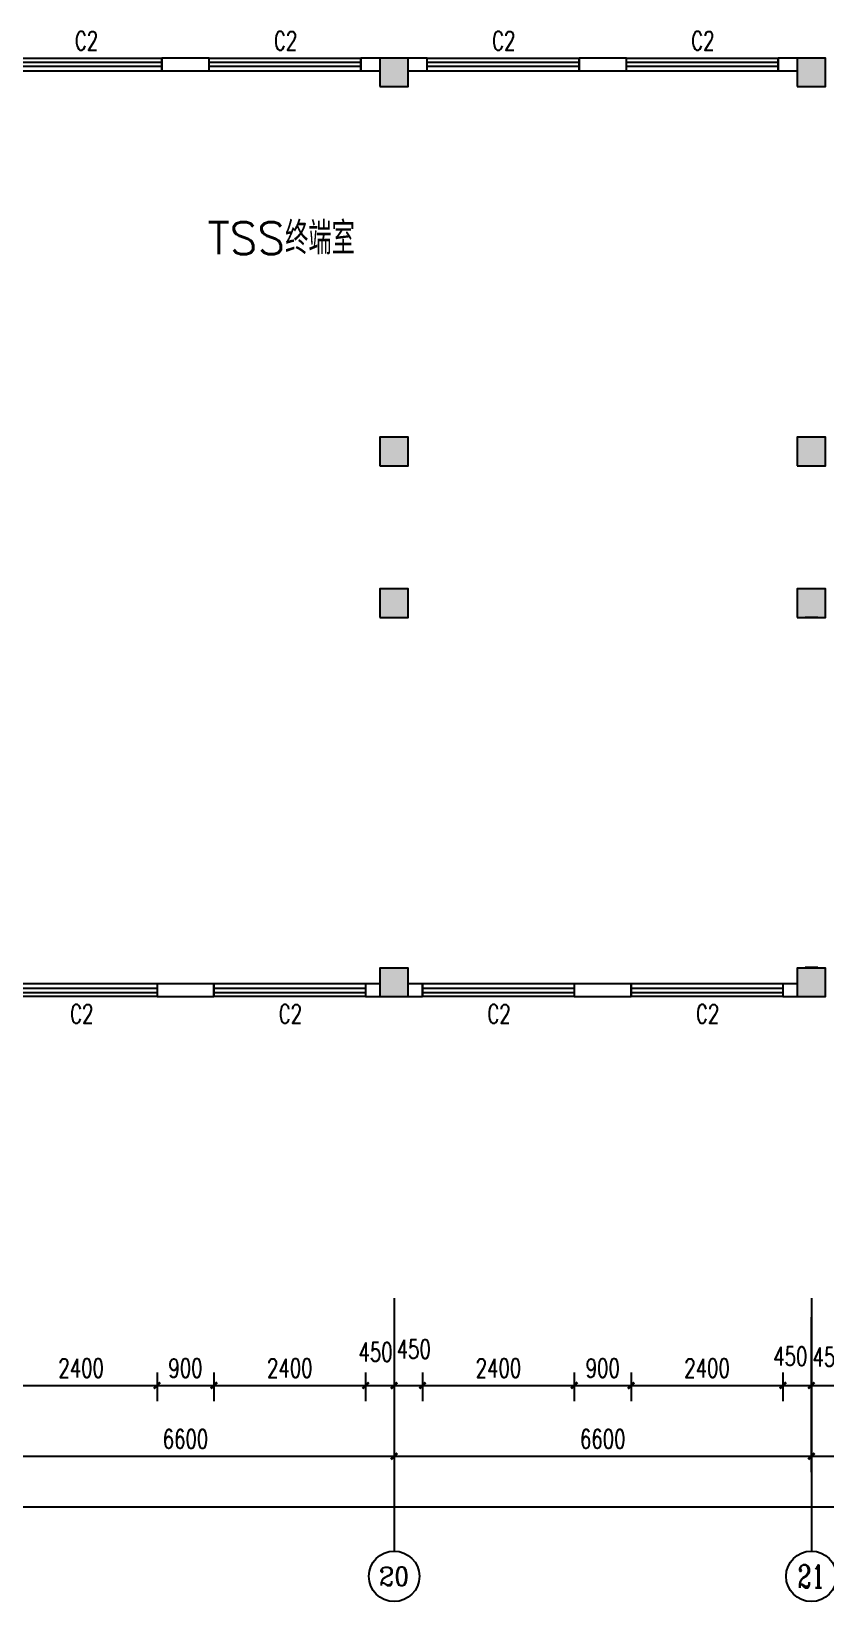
# Model space of a CAD drawing. Header units: millimetres. Extents: x 325 to 114631, y 449 to 32936.
# Drawn here: x 14288 to 26850, y 7336 to 32184 of the extents above; entities that cross this region are included whole.
import ezdxf
from ezdxf.enums import TextEntityAlignment as Align

# ---------------------------------------------------------------- set-up
doc = ezdxf.new("R2010")
doc.units = ezdxf.units.MM
for name, color, linetype in [('AXIS', 3, 'Continuous'), ('AXIS_TEXT', 7, 'Continuous'), ('COLUMN', 9, 'Continuous'), ('PUB_DIM', 3, 'Continuous'), ('PUB_TEXT', 7, 'Continuous'), ('WALL', 9, 'Continuous'), ('WINDOW', 4, 'Continuous'), ('WINDOW_TEXT', 7, 'Continuous')]:
    doc.layers.add(name, color=color, linetype=linetype)
doc.styles.add('_TCH_AXIS', font='COMPLEX', dxfattribs={"bigfont": 'GBCBIG'})
doc.styles.add('_TCH_DIM_T3', font='SIMPLEX', dxfattribs={"width": 0.705882, "bigfont": 'GBCBIG'})
doc.styles.add('_TCH_WINDOW', font='SIMPLEX', dxfattribs={"bigfont": 'GBCBIG'})
doc.styles.add('COMPLEX', font='COMPLEX')
doc.styles.get("Standard").update_dxf_attribs({"font": 'txt', "bigfont": 'gbcbig.shx'})
doc.dimstyles.new('_TCH_ARCH&&100', dxfattribs={"dimtxt": 297.5, "dimasz": 100, "dimexe": 250, "dimexo": 300, "dimgap": 126.25, "dimtad": 1, "dimdec": 0, "dimzin": 0, "dimdsep": 46, "dimtxsty": '_TCH_DIM_T3', "dimblk": 'ARCHTICK', "dimcen": 0.09, "dimclrt": 7, "dimazin": 2, "dimtfac": 1, "dimtdec": 0, "dimtix": 1, "dimtmove": 2, "dimatfit": 3, "dimfxl": 1, "dimtolj": 1, "dimtzin": 0, "dimarcsym": 0})

# ---------------------------------------------------------------- blocks, each defined once
blk = doc.blocks.new('_ArchTick')
at = {"color": 0, "linetype": 'ByBlock', "const_width": 0.4}
blk.add_lwpolyline([(-0.5, -0.5), (0.5, 0.5)], dxfattribs=at)
blk = doc.blocks.new('*D91')
at = {"layer": 'Defpoints', "color": 0}
for p in [(13875, 11262), (16275, 11262), (16275, 10755)]:
    blk.add_point(p, dxfattribs=at)
at = {"layer": 'PUB_DIM', "color": 0, "lineweight": -2}
for p, q in [((13875, 10962), (13875, 10505)), ((16275, 10962), (16275, 10505)), ((13875, 10755), (16275, 10755))]:
    blk.add_line(p, q, dxfattribs=at)
at = {"layer": 'PUB_DIM', "color": 0, "lineweight": -2, "xscale": 100, "yscale": 100, "zscale": 100, "rotation": 180}
blk.add_blockref('_ArchTick', (13875, 10755), dxfattribs=at)
at = {"layer": 'PUB_DIM', "color": 0, "lineweight": -2, "xscale": 100, "yscale": 100, "zscale": 100}
blk.add_blockref('_ArchTick', (16275, 10755), dxfattribs=at)
at = {"layer": 'PUB_DIM', "color": 7, "insert": (15075, 11030), "char_height": 297.5, "attachment_point": 5, "style": '_TCH_DIM_T3'}
blk.add_mtext('\\A1;2400', dxfattribs=at)
blk = doc.blocks.new('*D92')
at = {"layer": 'Defpoints', "color": 0}
for p in [(16275, 11262), (17175, 11262), (17175, 10755)]:
    blk.add_point(p, dxfattribs=at)
at = {"layer": 'PUB_DIM', "color": 0, "lineweight": -2}
for p, q in [((16275, 10962), (16275, 10505)), ((17175, 10962), (17175, 10505)), ((16275, 10755), (17175, 10755))]:
    blk.add_line(p, q, dxfattribs=at)
at = {"layer": 'PUB_DIM', "color": 0, "lineweight": -2, "xscale": 100, "yscale": 100, "zscale": 100, "rotation": 180}
blk.add_blockref('_ArchTick', (16275, 10755), dxfattribs=at)
at = {"layer": 'PUB_DIM', "color": 0, "lineweight": -2, "xscale": 100, "yscale": 100, "zscale": 100}
blk.add_blockref('_ArchTick', (17175, 10755), dxfattribs=at)
at = {"layer": 'PUB_DIM', "color": 7, "insert": (16725, 11030), "char_height": 297.5, "attachment_point": 5, "style": '_TCH_DIM_T3'}
blk.add_mtext('\\A1;900', dxfattribs=at)
blk = doc.blocks.new('*D93')
at = {"layer": 'Defpoints', "color": 0}
for p in [(17175, 11262), (19575, 11262), (19575, 10755)]:
    blk.add_point(p, dxfattribs=at)
at = {"layer": 'PUB_DIM', "color": 0, "lineweight": -2}
for p, q in [((17175, 10962), (17175, 10505)), ((19575, 10962), (19575, 10505)), ((17175, 10755), (19575, 10755))]:
    blk.add_line(p, q, dxfattribs=at)
at = {"layer": 'PUB_DIM', "color": 0, "lineweight": -2, "xscale": 100, "yscale": 100, "zscale": 100, "rotation": 180}
blk.add_blockref('_ArchTick', (17175, 10755), dxfattribs=at)
at = {"layer": 'PUB_DIM', "color": 0, "lineweight": -2, "xscale": 100, "yscale": 100, "zscale": 100}
blk.add_blockref('_ArchTick', (19575, 10755), dxfattribs=at)
at = {"layer": 'PUB_DIM', "color": 7, "insert": (18375, 11030), "char_height": 297.5, "attachment_point": 5, "style": '_TCH_DIM_T3'}
blk.add_mtext('\\A1;2400', dxfattribs=at)
blk = doc.blocks.new('*D94')
at = {"layer": 'Defpoints', "color": 0}
for p in [(19575, 11262), (20025, 11262), (20025, 10755)]:
    blk.add_point(p, dxfattribs=at)
at = {"layer": 'PUB_DIM', "color": 0, "lineweight": -2}
for p, q in [((19575, 10962), (19575, 10505)), ((20025, 10962), (20025, 10505)), ((19575, 10755), (20025, 10755))]:
    blk.add_line(p, q, dxfattribs=at)
at = {"layer": 'PUB_DIM', "color": 0, "lineweight": -2, "xscale": 100, "yscale": 100, "zscale": 100, "rotation": 180}
blk.add_blockref('_ArchTick', (19575, 10755), dxfattribs=at)
at = {"layer": 'PUB_DIM', "color": 0, "lineweight": -2, "xscale": 100, "yscale": 100, "zscale": 100}
blk.add_blockref('_ArchTick', (20025, 10755), dxfattribs=at)
at = {"layer": 'PUB_DIM', "color": 7, "insert": (19732, 11285), "char_height": 297.5, "attachment_point": 5, "style": '_TCH_DIM_T3'}
blk.add_mtext('\\A1;450', dxfattribs=at)
blk = doc.blocks.new('*D95')
at = {"layer": 'Defpoints', "color": 0}
for p in [(20025, 11262), (20475, 11262), (20475, 10755)]:
    blk.add_point(p, dxfattribs=at)
at = {"layer": 'PUB_DIM', "color": 0, "lineweight": -2}
for p, q in [((20025, 10962), (20025, 10505)), ((20475, 10962), (20475, 10505)), ((20025, 10755), (20475, 10755))]:
    blk.add_line(p, q, dxfattribs=at)
at = {"layer": 'PUB_DIM', "color": 0, "lineweight": -2, "xscale": 100, "yscale": 100, "zscale": 100, "rotation": 180}
blk.add_blockref('_ArchTick', (20025, 10755), dxfattribs=at)
at = {"layer": 'PUB_DIM', "color": 0, "lineweight": -2, "xscale": 100, "yscale": 100, "zscale": 100}
blk.add_blockref('_ArchTick', (20475, 10755), dxfattribs=at)
at = {"layer": 'PUB_DIM', "color": 7, "insert": (20336, 11331), "char_height": 297.5, "attachment_point": 5, "style": '_TCH_DIM_T3'}
blk.add_mtext('\\A1;450', dxfattribs=at)
blk = doc.blocks.new('*D96')
at = {"layer": 'Defpoints', "color": 0}
for p in [(20475, 11262), (22875, 11262), (22875, 10755)]:
    blk.add_point(p, dxfattribs=at)
at = {"layer": 'PUB_DIM', "color": 0, "lineweight": -2}
for p, q in [((20475, 10962), (20475, 10505)), ((22875, 10962), (22875, 10505)), ((20475, 10755), (22875, 10755))]:
    blk.add_line(p, q, dxfattribs=at)
at = {"layer": 'PUB_DIM', "color": 0, "lineweight": -2, "xscale": 100, "yscale": 100, "zscale": 100, "rotation": 180}
blk.add_blockref('_ArchTick', (20475, 10755), dxfattribs=at)
at = {"layer": 'PUB_DIM', "color": 0, "lineweight": -2, "xscale": 100, "yscale": 100, "zscale": 100}
blk.add_blockref('_ArchTick', (22875, 10755), dxfattribs=at)
at = {"layer": 'PUB_DIM', "color": 7, "insert": (21675, 11030), "char_height": 297.5, "attachment_point": 5, "style": '_TCH_DIM_T3'}
blk.add_mtext('\\A1;2400', dxfattribs=at)
blk = doc.blocks.new('*D97')
at = {"layer": 'Defpoints', "color": 0}
for p in [(22875, 11262), (23775, 11262), (23775, 10755)]:
    blk.add_point(p, dxfattribs=at)
at = {"layer": 'PUB_DIM', "color": 0, "lineweight": -2}
for p, q in [((22875, 10962), (22875, 10505)), ((23775, 10962), (23775, 10505)), ((22875, 10755), (23775, 10755))]:
    blk.add_line(p, q, dxfattribs=at)
at = {"layer": 'PUB_DIM', "color": 0, "lineweight": -2, "xscale": 100, "yscale": 100, "zscale": 100, "rotation": 180}
blk.add_blockref('_ArchTick', (22875, 10755), dxfattribs=at)
at = {"layer": 'PUB_DIM', "color": 0, "lineweight": -2, "xscale": 100, "yscale": 100, "zscale": 100}
blk.add_blockref('_ArchTick', (23775, 10755), dxfattribs=at)
at = {"layer": 'PUB_DIM', "color": 7, "insert": (23325, 11030), "char_height": 297.5, "attachment_point": 5, "style": '_TCH_DIM_T3'}
blk.add_mtext('\\A1;900', dxfattribs=at)
blk = doc.blocks.new('*D98')
at = {"layer": 'Defpoints', "color": 0}
for p in [(23775, 11262), (26175, 11262), (26175, 10755)]:
    blk.add_point(p, dxfattribs=at)
at = {"layer": 'PUB_DIM', "color": 0, "lineweight": -2}
for p, q in [((23775, 10962), (23775, 10505)), ((26175, 10962), (26175, 10505)), ((23775, 10755), (26175, 10755))]:
    blk.add_line(p, q, dxfattribs=at)
at = {"layer": 'PUB_DIM', "color": 0, "lineweight": -2, "xscale": 100, "yscale": 100, "zscale": 100, "rotation": 180}
blk.add_blockref('_ArchTick', (23775, 10755), dxfattribs=at)
at = {"layer": 'PUB_DIM', "color": 0, "lineweight": -2, "xscale": 100, "yscale": 100, "zscale": 100}
blk.add_blockref('_ArchTick', (26175, 10755), dxfattribs=at)
at = {"layer": 'PUB_DIM', "color": 7, "insert": (24975, 11030), "char_height": 297.5, "attachment_point": 5, "style": '_TCH_DIM_T3'}
blk.add_mtext('\\A1;2400', dxfattribs=at)
blk = doc.blocks.new('*D99')
at = {"layer": 'Defpoints', "color": 0}
for p in [(26175, 11262), (26625, 11262), (26625, 10755)]:
    blk.add_point(p, dxfattribs=at)
at = {"layer": 'PUB_DIM', "color": 0, "lineweight": -2}
for p, q in [((26175, 10962), (26175, 10505)), ((26625, 10962), (26625, 10505)), ((26175, 10755), (26625, 10755))]:
    blk.add_line(p, q, dxfattribs=at)
at = {"layer": 'PUB_DIM', "color": 0, "lineweight": -2, "xscale": 100, "yscale": 100, "zscale": 100, "rotation": 180}
blk.add_blockref('_ArchTick', (26175, 10755), dxfattribs=at)
at = {"layer": 'PUB_DIM', "color": 0, "lineweight": -2, "xscale": 100, "yscale": 100, "zscale": 100}
blk.add_blockref('_ArchTick', (26625, 10755), dxfattribs=at)
at = {"layer": 'PUB_DIM', "color": 7, "insert": (26293, 11219), "char_height": 297.5, "attachment_point": 5, "style": '_TCH_DIM_T3'}
blk.add_mtext('\\A1;450', dxfattribs=at)
blk = doc.blocks.new('*D100')
at = {"layer": 'Defpoints', "color": 0}
for p in [(26625, 11467), (27075, 11467), (27075, 10755)]:
    blk.add_point(p, dxfattribs=at)
at = {"layer": 'PUB_DIM', "color": 0, "lineweight": -2}
for p, q in [((26625, 11167), (26625, 10505)), ((27075, 11167), (27075, 10505)), ((26625, 10755), (27075, 10755))]:
    blk.add_line(p, q, dxfattribs=at)
at = {"layer": 'PUB_DIM', "color": 0, "lineweight": -2, "xscale": 100, "yscale": 100, "zscale": 100, "rotation": 180}
blk.add_blockref('_ArchTick', (26625, 10755), dxfattribs=at)
at = {"layer": 'PUB_DIM', "color": 0, "lineweight": -2, "xscale": 100, "yscale": 100, "zscale": 100}
blk.add_blockref('_ArchTick', (27075, 10755), dxfattribs=at)
at = {"layer": 'PUB_DIM', "color": 7, "insert": (26915, 11207), "char_height": 297.5, "attachment_point": 5, "style": '_TCH_DIM_T3'}
blk.add_mtext('\\A1;450', dxfattribs=at)
blk = doc.blocks.new('*D155')
at = {"layer": 'AXIS', "color": 0, "lineweight": -2}
for p, q in [((13425, 11836), (13425, 9386)), ((20025, 11836), (20025, 9386)), ((13425, 9636), (20025, 9636))]:
    blk.add_line(p, q, dxfattribs=at)
at = {"layer": 'Defpoints', "color": 0}
for p in [(13425, 12136), (20025, 12136), (20025, 9636)]:
    blk.add_point(p, dxfattribs=at)
at = {"layer": 'AXIS', "color": 0, "lineweight": -2, "xscale": 100, "yscale": 100, "zscale": 100, "rotation": 180}
blk.add_blockref('_ArchTick', (13425, 9636), dxfattribs=at)
at = {"layer": 'AXIS', "color": 0, "lineweight": -2, "xscale": 100, "yscale": 100, "zscale": 100}
blk.add_blockref('_ArchTick', (20025, 9636), dxfattribs=at)
at = {"layer": 'AXIS', "color": 7, "insert": (16725, 9911), "char_height": 297.5, "attachment_point": 5, "style": '_TCH_DIM_T3'}
blk.add_mtext('\\A1;6600', dxfattribs=at)
blk = doc.blocks.new('*D156')
at = {"layer": 'AXIS', "color": 0, "lineweight": -2}
for p, q in [((20025, 11836), (20025, 9386)), ((26625, 11836), (26625, 9386)), ((20025, 9636), (26625, 9636))]:
    blk.add_line(p, q, dxfattribs=at)
at = {"layer": 'Defpoints', "color": 0}
for p in [(20025, 12136), (26625, 12136), (26625, 9636)]:
    blk.add_point(p, dxfattribs=at)
at = {"layer": 'AXIS', "color": 0, "lineweight": -2, "xscale": 100, "yscale": 100, "zscale": 100, "rotation": 180}
blk.add_blockref('_ArchTick', (20025, 9636), dxfattribs=at)
at = {"layer": 'AXIS', "color": 0, "lineweight": -2, "xscale": 100, "yscale": 100, "zscale": 100}
blk.add_blockref('_ArchTick', (26625, 9636), dxfattribs=at)
at = {"layer": 'AXIS', "color": 7, "insert": (23325, 9911), "char_height": 297.5, "attachment_point": 5, "style": '_TCH_DIM_T3'}
blk.add_mtext('\\A1;6600', dxfattribs=at)
blk = doc.blocks.new('*D157')
at = {"layer": 'AXIS', "color": 0, "lineweight": -2}
for p, q in [((26625, 11836), (26625, 9386)), ((33225, 11836), (33225, 9386)), ((26625, 9636), (33225, 9636))]:
    blk.add_line(p, q, dxfattribs=at)
at = {"layer": 'Defpoints', "color": 0}
for p in [(26625, 12136), (33225, 12136), (33225, 9636)]:
    blk.add_point(p, dxfattribs=at)
at = {"layer": 'AXIS', "color": 0, "lineweight": -2, "xscale": 100, "yscale": 100, "zscale": 100, "rotation": 180}
blk.add_blockref('_ArchTick', (26625, 9636), dxfattribs=at)
at = {"layer": 'AXIS', "color": 0, "lineweight": -2, "xscale": 100, "yscale": 100, "zscale": 100}
blk.add_blockref('_ArchTick', (33225, 9636), dxfattribs=at)
at = {"layer": 'AXIS', "color": 7, "insert": (29925, 9911), "char_height": 297.5, "attachment_point": 5, "style": '_TCH_DIM_T3'}
blk.add_mtext('\\A1;6600', dxfattribs=at)
blk = doc.blocks.new('*D168')
at = {"layer": 'AXIS', "color": 0, "lineweight": -2}
for p, q in [((6125, 11836), (6125, 8586)), ((99225, 11836), (99225, 8586)), ((6125, 8836), (99225, 8836))]:
    blk.add_line(p, q, dxfattribs=at)
at = {"layer": 'Defpoints', "color": 0}
for p in [(6125, 12136), (99225, 12136), (99225, 8836)]:
    blk.add_point(p, dxfattribs=at)
at = {"layer": 'AXIS', "color": 0, "lineweight": -2, "xscale": 100, "yscale": 100, "zscale": 100, "rotation": 180}
blk.add_blockref('_ArchTick', (6125, 8836), dxfattribs=at)
at = {"layer": 'AXIS', "color": 0, "lineweight": -2, "xscale": 100, "yscale": 100, "zscale": 100}
blk.add_blockref('_ArchTick', (99225, 8836), dxfattribs=at)
at = {"layer": 'AXIS', "color": 7, "insert": (52675, 9111), "char_height": 297.5, "attachment_point": 5, "style": '_TCH_DIM_T3'}
blk.add_mtext('\\A1;93100', dxfattribs=at)
blk = doc.blocks.new('_FZHK')
blk.add_lwpolyline([(-0.5, -0.5), (0.5, -0.5), (0.5, 0.5), (-0.5, 0.5)], close=True)
blk = doc.blocks.new('_AXISO')
blk.add_circle((0, 0), 0.5)
at = {"layer": 'AXIS_TEXT', "style": 'COMPLEX', "width": 1.041667}
blk.add_attdef('A', text='', height=0.56, dxfattribs=at).set_placement((-0.25, -0.28), (0.25, -0.28), align=Align.FIT)
blk = doc.blocks.new('$TCHSYS$WIN2D')
for p, q in [((-0.5, 0.5), (0.5, 0.5)), ((-0.5, 0.5), (-0.5, -0.5)), ((0.5, 0.5), (0.5, -0.5)), ((0.5, 0.167), (-0.5, 0.167)), ((0.5, -0.167), (-0.5, -0.167)), ((-0.5, -0.5), (0.5, -0.5))]:
    blk.add_line(p, q)

msp = doc.modelspace()

# ---------------------------------------------------------------- hatches: boundary and pattern name
h = msp.add_hatch(color=256)
h.paths.add_polyline_path([(20025.4, 31760.6), (19800.4, 31760.6), (19800.4, 31535.6), (20025.4, 31535.6)])
h.paths.add_polyline_path([(20025.4, 31535.6), (20250.4, 31535.6), (20250.4, 31760.6), (20025.4, 31760.6)])
h.paths.add_polyline_path([(20025.4, 31310.6), (20250.4, 31310.6), (20250.4, 31535.6), (20025.4, 31535.6)])
h.paths.add_polyline_path([(20025.4, 31535.6), (19800.4, 31535.6), (19800.4, 31310.6), (20025.4, 31310.6)])
h.paths.add_polyline_path([(20025.4, 25535.6), (19800.4, 25535.6), (19800.4, 25310.6), (20025.4, 25310.6)])
h.paths.add_polyline_path([(20025.4, 25535.6), (20025.4, 25310.6), (20250.4, 25310.6), (20250.4, 25535.6)])
h.paths.add_polyline_path([(20250.4, 25535.6), (20250.4, 25760.6), (20025.4, 25760.6), (20025.4, 25535.6)])
h.paths.add_polyline_path([(20025.4, 25760.6), (19800.4, 25760.6), (19800.4, 25535.6), (20025.4, 25535.6)])
h.paths.add_polyline_path([(20025.4, 17360.6), (20025.4, 16910.6), (20250.4, 16910.6), (20250.4, 17360.6)])
h.paths.add_polyline_path([(19800.4, 17360.6), (19800.4, 16910.6), (20025.4, 16910.6), (20025.4, 17360.6)])
h = msp.add_hatch(color=256)
h.paths.add_polyline_path([(26625.4, 31760.6), (26400.4, 31760.6), (26400.4, 31535.6), (26625.4, 31535.6)])
h.paths.add_polyline_path([(26625.4, 31535.6), (26850.4, 31535.6), (26850.4, 31760.6), (26625.4, 31760.6)])
h.paths.add_polyline_path([(26625.4, 31310.6), (26850.4, 31310.6), (26850.4, 31535.6), (26625.4, 31535.6)])
h.paths.add_polyline_path([(26625.4, 31535.6), (26400.4, 31535.6), (26400.4, 31310.6), (26625.4, 31310.6)])
h.paths.add_polyline_path([(26625.4, 25535.6), (26400.4, 25535.6), (26400.4, 25310.6), (26625.4, 25310.6)])
h.paths.add_polyline_path([(26625.4, 25535.6), (26625.4, 25310.6), (26850.4, 25310.6), (26850.4, 25535.6)])
h.paths.add_polyline_path([(26850.4, 25535.6), (26850.4, 25760.6), (26625.4, 25760.6), (26625.4, 25535.6)])
h.paths.add_polyline_path([(26625.4, 25760.6), (26400.4, 25760.6), (26400.4, 25535.6), (26625.4, 25535.6)])
h.paths.add_polyline_path([(26625.4, 17360.6), (26625.4, 16910.6), (26850.4, 16910.6), (26850.4, 17360.6)])
h.paths.add_polyline_path([(26400.4, 17360.6), (26400.4, 16910.6), (26625.4, 16910.6), (26625.4, 17360.6)])
h = msp.add_hatch(color=256)
h.paths.add_polyline_path([(20025.4, 23360.6), (19800.4, 23360.6), (19800.4, 23135.6), (20025.4, 23135.6)])
h.paths.add_polyline_path([(20250.4, 23360.6), (20025.4, 23360.6), (20025.4, 23135.6), (20250.4, 23135.6)])
h.paths.add_polyline_path([(20250.4, 23135.6), (20025.4, 23135.6), (20025.4, 22910.6), (20250.4, 22910.6)])
h.paths.add_polyline_path([(20025.4, 23135.6), (19800.4, 23135.6), (19800.4, 22910.6), (20025.4, 22910.6)])
h = msp.add_hatch(color=256)
h.paths.add_polyline_path([(26625.4, 23360.6), (26400.4, 23360.6), (26400.4, 23135.6), (26625.4, 23135.6)])
h.paths.add_polyline_path([(26850.4, 23360.6), (26625.4, 23360.6), (26625.4, 23135.6), (26850.4, 23135.6)])
h.paths.add_polyline_path([(26850.4, 23135.6), (26625.4, 23135.6), (26625.4, 22910.6), (26850.4, 22910.6)])
h.paths.add_polyline_path([(26625.4, 23135.6), (26400.4, 23135.6), (26400.4, 22910.6), (26625.4, 22910.6)])

# ---------------------------------------------------------------- linework, layer by layer
at = {"layer": 'AXIS'}
for p, q in [((20025.4, 12135.6), (20025.4, 8135.6)), ((26625.4, 12135.6), (26625.4, 8135.6))]:
    msp.add_line(p, q, dxfattribs=at)
at = {"layer": 'WALL'}
for p, q in [((17100.4, 31760.6), (16350.4, 31760.6)), ((16350.4, 31760.6), (16350.4, 31560.6)), ((16350.4, 31560.6), (17100.4, 31560.6)), ((17100.4, 31560.6), (17100.4, 31760.6)), ((19800.4, 31760.6), (19500.4, 31760.6)), ((19500.4, 31760.6), (19500.4, 31560.6)), ((19500.4, 31560.6), (19800.4, 31560.6)), ((20550.4, 31760.6), (20250.4, 31760.6)), ((20250.4, 31560.6), (20550.4, 31560.6)), ((20550.4, 31560.6), (20550.4, 31760.6)), ((23700.4, 31760.6), (22950.4, 31760.6)), ((22950.4, 31760.6), (22950.4, 31560.6)), ((22950.4, 31560.6), (23700.4, 31560.6)), ((23700.4, 31560.6), (23700.4, 31760.6)), ((26400.4, 31760.6), (26100.4, 31760.6)), ((26100.4, 31760.6), (26100.4, 31560.6)), ((26100.4, 31560.6), (26400.4, 31560.6)), ((26725.4, 22908.3), (26525.4, 22908.3)), ((26725.4, 17372.8), (26525.4, 17372.8)), ((17175.4, 17110.6), (16275.4, 17110.6)), ((16275.4, 17110.6), (16275.4, 16910.6)), ((16275.4, 16910.6), (17175.4, 16910.6)), ((17175.4, 16910.6), (17175.4, 17110.6)), ((19800.4, 17110.6), (19575.4, 17110.6)), ((19575.4, 17110.6), (19575.4, 16910.6)), ((19575.4, 16910.6), (19800.4, 16910.6)), ((20475.4, 17110.6), (20250.4, 17110.6)), ((20250.4, 16910.6), (20475.4, 16910.6)), ((20475.4, 16910.6), (20475.4, 17110.6)), ((23775.4, 17110.6), (22875.4, 17110.6)), ((22875.4, 17110.6), (22875.4, 16910.6)), ((22875.4, 16910.6), (23775.4, 16910.6)), ((23775.4, 16910.6), (23775.4, 17110.6)), ((26400.4, 17110.6), (26175.4, 17110.6)), ((26175.4, 17110.6), (26175.4, 16910.6)), ((26175.4, 16910.6), (26400.4, 16910.6))]:
    msp.add_line(p, q, dxfattribs=at)

# ---------------------------------------------------------------- block references
at = {"layer": 'AXIS'}
ref = msp.add_blockref('_AXISO', (20025.4, 7735.6), dxfattribs=dict(at, xscale=800, yscale=800, zscale=800))
ref.add_attrib('A', '20', dxfattribs={"layer": 'AXIS_TEXT', "height": 294.28, "style": '_TCH_AXIS'}).set_placement((19787.2, 7588.4), (20263.7, 7588.4), align=Align.FIT)
ref = msp.add_blockref('_AXISO', (26625.4, 7735.6), dxfattribs=dict(at, xscale=800, yscale=800, zscale=800))
ref.add_attrib('A', '21', dxfattribs={"layer": 'AXIS_TEXT', "height": 360.19, "style": '_TCH_AXIS', "width": 0.862069}).set_placement((26411, 7555.5), (26839.8, 7555.5), align=Align.FIT)
at = {"layer": 'COLUMN', "xscale": 450, "yscale": 450, "zscale": 450}
for p in [(20025.4, 31535.6), (26625.4, 31535.6), (20025.4, 25535.6), (26625.4, 25535.6), (20025.4, 23135.6), (26625.4, 23135.6), (20025.4, 17135.6), (26625.4, 17135.6)]:
    msp.add_blockref('_FZHK', p, dxfattribs=at)
at = {"layer": 'WINDOW'}
ref = msp.add_blockref('$TCHSYS$WIN2D', (15150.4, 31660.6), dxfattribs=dict(at, xscale=2400, yscale=-200, zscale=2400))
ref.add_attrib('A', 'C2', (14975.4, 31886.8), dxfattribs={"layer": 'WINDOW_TEXT', "height": 297.5, "style": '_TCH_WINDOW', "width": 0.705882})
ref = msp.add_blockref('$TCHSYS$WIN2D', (18300.4, 31660.6), dxfattribs=dict(at, xscale=2400, yscale=-200, zscale=2400))
ref.add_attrib('A', 'C2', (18125.4, 31886.8), dxfattribs={"layer": 'WINDOW_TEXT', "height": 297.5, "style": '_TCH_WINDOW', "width": 0.705882})
ref = msp.add_blockref('$TCHSYS$WIN2D', (21750.4, 31660.6), dxfattribs=dict(at, xscale=2400, yscale=-200, zscale=2400))
ref.add_attrib('A', 'C2', (21575.4, 31886.8), dxfattribs={"layer": 'WINDOW_TEXT', "height": 297.5, "style": '_TCH_WINDOW', "width": 0.705882})
ref = msp.add_blockref('$TCHSYS$WIN2D', (24900.4, 31660.6), dxfattribs=dict(at, xscale=2400, yscale=-200, zscale=2400))
ref.add_attrib('A', 'C2', (24725.4, 31886.8), dxfattribs={"layer": 'WINDOW_TEXT', "height": 297.5, "style": '_TCH_WINDOW', "width": 0.705882})
ref = msp.add_blockref('$TCHSYS$WIN2D', (15075.4, 17010.6), dxfattribs=dict(at, xscale=2400, yscale=-200, zscale=2400, rotation=180))
ref.add_attrib('A', 'C2', (14900.4, 16486.8), dxfattribs={"layer": 'WINDOW_TEXT', "height": 297.5, "style": '_TCH_WINDOW', "width": 0.705882})
ref = msp.add_blockref('$TCHSYS$WIN2D', (18375.4, 17010.6), dxfattribs=dict(at, xscale=2400, yscale=-200, zscale=2400, rotation=180))
ref.add_attrib('A', 'C2', (18200.4, 16486.8), dxfattribs={"layer": 'WINDOW_TEXT', "height": 297.5, "style": '_TCH_WINDOW', "width": 0.705882})
ref = msp.add_blockref('$TCHSYS$WIN2D', (21675.4, 17010.6), dxfattribs=dict(at, xscale=2400, yscale=-200, zscale=2400, rotation=180))
ref.add_attrib('A', 'C2', (21500.4, 16486.8), dxfattribs={"layer": 'WINDOW_TEXT', "height": 297.5, "style": '_TCH_WINDOW', "width": 0.705882})
ref = msp.add_blockref('$TCHSYS$WIN2D', (24975.4, 17010.6), dxfattribs=dict(at, xscale=2400, yscale=-200, zscale=2400, rotation=180))
ref.add_attrib('A', 'C2', (24800.4, 16486.8), dxfattribs={"layer": 'WINDOW_TEXT', "height": 297.5, "style": '_TCH_WINDOW', "width": 0.705882})

# ---------------------------------------------------------------- texts
at = {"layer": 'PUB_TEXT'}
msp.add_text('TSS终端室', height=510.64, dxfattribs=at).set_placement((17075.4, 28657.1))

# ---------------------------------------------------------------- dimensions: what is measured, and where the dimension line sits
at = {"layer": 'AXIS'}
for p1, p2, distance, text, picture, middle in [((6125.4, 12135.6), (99225.4, 12135.6), -3300, '93100', '*D168', (52675.4, 9110.6)), ((13425.4, 12135.6), (20025.4, 12135.6), -2500, '6600', '*D155', (16725.4, 9910.6)), ((20025.4, 12135.6), (26625.4, 12135.6), -2500, '6600', '*D156', (23325.4, 9910.6)), ((26625.4, 12135.6), (33225.4, 12135.6), -2500, '6600', '*D157', (29925.4, 9910.6))]:
    dim = msp.add_aligned_dim(p1=p1, p2=p2, distance=distance, text=text, dimstyle='_TCH_ARCH&&100', dxfattribs=at)
    dim.commit()
    dim.dimension.update_dxf_attribs({"geometry": picture, "text_midpoint": middle})
at = {"layer": 'PUB_DIM'}
for base, p1, p2, picture, middle in [((20025.4, 10755.5), (19575.4, 11262.1), (20025.4, 11262.1), '*D94', (19732.3, 11284.9)), ((20475.4, 10755.5), (20025.4, 11262.1), (20475.4, 11262.1), '*D95', (20336, 11331.1)), ((27075.4, 10755.5), (26625.4, 11467.3), (27075.4, 11467.3), '*D100', (26914.9, 11207.2)), ((26625.4, 10755.5), (26175.4, 11262.1), (26625.4, 11262.1), '*D99', (26293.5, 11218.5))]:
    dim = msp.add_linear_dim(base=base, p1=p1, p2=p2, angle=0, text='450', dimstyle='_TCH_ARCH&&100', dxfattribs=at)
    dim.commit()
    dim.dimension.update_dxf_attribs({"geometry": picture, "text_midpoint": middle, "dimtype": 161})
for p1, p2, text, picture, middle in [((13875.4, 11262.1), (16275.4, 11262.1), '2400', '*D91', (15075.4, 11030.5)), ((16275.4, 11262.1), (17175.4, 11262.1), '900', '*D92', (16725.4, 11030.5)), ((17175.4, 11262.1), (19575.4, 11262.1), '2400', '*D93', (18375.4, 11030.5)), ((20475.4, 11262.1), (22875.4, 11262.1), '2400', '*D96', (21675.4, 11030.5)), ((22875.4, 11262.1), (23775.4, 11262.1), '900', '*D97', (23325.4, 11030.5)), ((23775.4, 11262.1), (26175.4, 11262.1), '2400', '*D98', (24975.4, 11030.5))]:
    dim = msp.add_aligned_dim(p1=p1, p2=p2, distance=-506.6, text=text, dimstyle='_TCH_ARCH&&100', dxfattribs=at)
    dim.commit()
    dim.dimension.update_dxf_attribs({"geometry": picture, "text_midpoint": middle})

doc.saveas('drawing.dxf')
